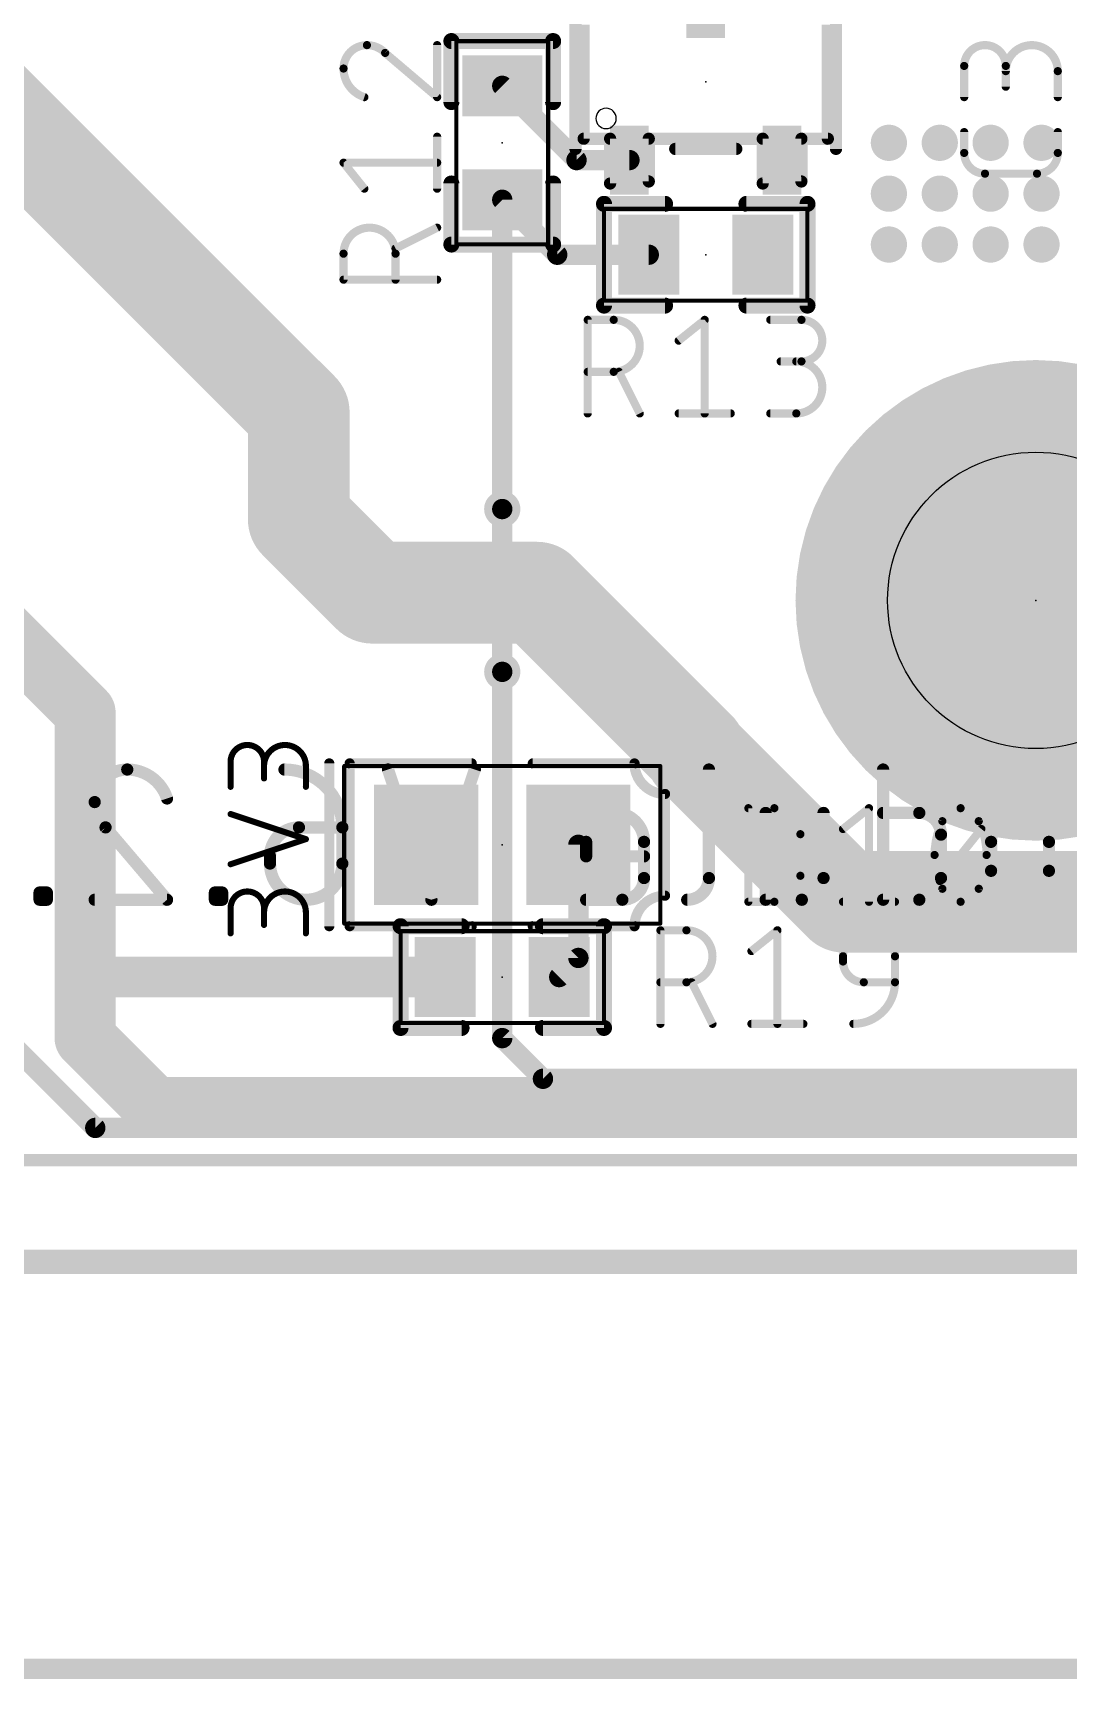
# Model space of a CAD drawing. Extents: x -5 to 103, y -6 to 58.
# Drawn here: x 9 to 21.92, y -6.48 to 14.07 of the extents above; entities that cross this region are included whole.
import ezdxf

# ---------------------------------------------------------------- set-up
doc = ezdxf.new("R2010")
doc.units = 0
for name, color, linetype in [('1', 12, 'CONTINUOUS'), ('16', 132, 'CONTINUOUS'), ('18', 110, 'CONTINUOUS'), ('20', 31, 'CONTINUOUS'), ('21', 40, 'CONTINUOUS'), ('23', 53, 'CONTINUOUS'), ('25', 40, 'CONTINUOUS'), ('26', 3, 'CONTINUOUS'), ('39', 12, 'CONTINUOUS'), ('51', 254, 'CONTINUOUS')]:
    doc.layers.add(name, color=color, linetype=linetype)

# ---------------------------------------------------------------- blocks, each defined once
blk = doc.blocks.new('RECT')
blk.add_solid([(-0.5, -0.5), (0.5, -0.5), (-0.5, 0.5), (0.5, 0.5)])
blk = doc.blocks.new('PIE')
at = {"const_width": 0.5}
blk.add_lwpolyline([(0, -0.25, 1), (0, 0.25, 1), (0, -0.25)], format="xyb", dxfattribs=at)
blk = doc.blocks.new('ROUNDV')
at = {"const_width": 0.5}
blk.add_lwpolyline([(0, -0.25, 1), (0, 0.25, 1), (0, -0.25)], format="xyb", dxfattribs=at)

msp = doc.modelspace()

# ---------------------------------------------------------------- linework, layer by layer
at = {"layer": '1'}
for points, const_width in [([(7.652, 14.002), (12.319, 9.335)], 1.27), ([(15.7861, 12.4841), (14.859, 13.4112)], 0.254), ([(16.4465, 12.4841), (15.7861, 12.4841)], 0.254), ([(14.859, 11.9888), (15.5448, 11.303)], 0.254), ([(14.859, 11.9888), (14.859, 8.128)], 0.254), ([(15.5448, 11.303), (16.6878, 11.303)], 0.254), ([(12.319, 9.335), (12.319, 8.001)], 1.27), ([(12.319, 8.001), (13.2358, 7.0842)], 1.27), ([(13.2358, 7.0842), (15.2934, 7.0842)], 1.27), ([(15.2934, 7.0842), (17.271, 5.1066)], 1.27), ([(14.859, 6.096), (14.859, 1.524)], 0.254), ([(17.271, 5.1066), (17.271, 5.081)], 1.27), ([(17.271, 5.081), (19.1256, 3.2264)], 1.27), ([(15.809, 3.937), (15.809, 2.5248)], 0.254), ([(19.1256, 3.2264), (24.1814, 3.2264)], 1.27), ([(9.906, 2.286), (9.652, 2.54)], 0.508), ([(14.1478, 2.286), (9.906, 2.286)], 0.508), ([(15.809, 2.5248), (15.5702, 2.286)], 0.254), ([(14.859, 1.524), (15.367, 1.016)], 0.254), ([(8.763, 1.4192), (9.779, 0.4032)], 0.254), ([(15.367, 1.016), (32.639, 1.016)], 0.254), ([(9.779, 0.4032), (39.2708, 0.4032)], 0.254), ([(-5.08, -6.35), (102.87, -6.35)], 0.254)]:
    msp.add_lwpolyline(points, dxfattribs=dict(at, const_width=const_width))
for points, const_width in [([(14.9039, 13.4561, 1), (14.8141, 13.3663)], 0.127), ([(15.7861, 12.5476, 1), (15.7861, 12.4206)], 0.127), ([(15.7412, 12.4392, 1), (15.831, 12.529)], 0.127), ([(16.4465, 12.4206, 1), (16.4465, 12.5476)], 0.127), ([(14.9039, 12.0337, 1), (14.8141, 11.9439)], 0.127), ([(14.9225, 11.9888, 1), (14.7955, 11.9888)], 0.127), ([(15.5448, 11.3665, 1), (15.5448, 11.2395)], 0.127), ([(15.4999, 11.2581, 1), (15.5897, 11.3479)], 0.127), ([(16.6878, 11.2395, 1), (16.6878, 11.3665)], 0.127), ([(12.6365, 9.335, 1), (12.0015, 9.335)], 0.635), ([(12.0945, 9.1105, 1), (12.5435, 9.5595)], 0.635), ([(12.5435, 8.2255, 1), (12.0945, 7.7765)], 0.635), ([(12.0015, 8.001, 1), (12.6365, 8.001)], 0.635), ([(14.7955, 8.128, 1), (14.9225, 8.128)], 0.127), ([(13.2358, 7.4017, 1), (13.2358, 6.7667)], 0.635), ([(13.0113, 6.8597, 1), (13.4603, 7.3087)], 0.635), ([(15.5179, 7.3087, 1), (15.0689, 6.8597)], 0.635), ([(15.2934, 6.7667, 1), (15.2934, 7.4017)], 0.635), ([(14.9225, 6.096, 1), (14.7955, 6.096)], 0.127), ([(17.5885, 5.1066, 1), (16.9535, 5.1066)], 0.635), ([(17.4955, 5.3055, 1), (17.0465, 4.8565)], 0.635), ([(17.0465, 4.8821, 1), (17.4955, 5.3311)], 0.635), ([(16.9535, 5.081, 1), (17.5885, 5.081)], 0.635), ([(15.8725, 3.937, 1), (15.7455, 3.937)], 0.127), ([(19.1256, 3.5439, 1), (19.1256, 2.9089)], 0.635), ([(18.9011, 3.0019, 1), (19.3501, 3.4509)], 0.635), ([(9.7418, 2.6298, 1), (9.5622, 2.4502)], 0.254), ([(9.906, 2.413, 1), (9.906, 2.159)], 0.254), ([(9.8162, 2.1962, 1), (9.9958, 2.3758)], 0.254), ([(14.1478, 2.159, 1), (14.1478, 2.413)], 0.254), ([(15.7455, 2.5248, 1), (15.8725, 2.5248)], 0.127), ([(15.8539, 2.4799, 1), (15.7641, 2.5697)], 0.127), ([(15.5253, 2.3309, 1), (15.6151, 2.2411)], 0.127), ([(14.9039, 1.5689, 1), (14.8141, 1.4791)], 0.127), ([(14.7955, 1.524, 1), (14.9225, 1.524)], 0.127), ([(15.367, 1.0795, 1), (15.367, 0.9525)], 0.127), ([(15.3221, 0.9711, 1), (15.4119, 1.0609)], 0.127), ([(9.779, 0.4667, 1), (9.779, 0.3397)], 0.127), ([(9.7341, 0.3583, 1), (9.8239, 0.4481)], 0.127)]:
    msp.add_lwpolyline(points, format="xyb", dxfattribs=dict(at, const_width=const_width))
at = {"layer": '16'}
for points, const_width in [([(9.652, 5.588), (6.604, 8.636)], 0.762), ([(14.859, 8.128), (14.859, 6.096)], 0.254), ([(9.652, 2.54), (9.652, 5.588)], 0.762), ([(9.652, 1.524), (9.652, 2.54)], 0.762), ([(10.5188, 0.6572), (9.652, 1.524)], 0.762), ([(33.2962, 0.6572), (10.5188, 0.6572)], 0.762), ([(-1.27, -1.27), (100.33, -1.27)], 0.3048)]:
    msp.add_lwpolyline(points, dxfattribs=dict(at, const_width=const_width))
for points, const_width in [([(14.9225, 8.128, 1), (14.7955, 8.128)], 0.127), ([(9.8425, 5.588, 1), (9.4615, 5.588)], 0.381), ([(14.7955, 6.096, 1), (14.9225, 6.096)], 0.127), ([(9.5173, 5.4533, 1), (9.7867, 5.7227)], 0.381), ([(9.8425, 2.54, 1), (9.4615, 2.54)], 0.381), ([(9.4615, 2.54, 1), (9.8425, 2.54)], 0.381), ([(9.7867, 1.6587, 1), (9.5173, 1.3893)], 0.381), ([(9.4615, 1.524, 1), (9.8425, 1.524)], 0.381), ([(10.5188, 0.8477, 1), (10.5188, 0.4667)], 0.381), ([(10.3841, 0.5225, 1), (10.6535, 0.7919)], 0.381)]:
    msp.add_lwpolyline(points, format="xyb", dxfattribs=dict(at, const_width=const_width))
at = {"layer": '20', "const_width": 0.1524}
msp.add_lwpolyline([(5, 0), (95, 0)], dxfattribs=at)
at = {"layer": '20'}
msp.add_circle((21.519, 6.9884), 1.85, dxfattribs=at)
at = {"layer": '21'}
for points, const_width in [([(15.7734, 14.3002), (15.7734, 12.6238)], 0.1524), ([(19.0246, 12.6238), (19.0246, 14.3002)], 0.1524), ([(15.494, 13.97), (14.224, 13.97)], 0.2), ([(14.224, 13.97), (14.224, 13.208)], 0.2), ([(15.494, 13.208), (15.494, 13.97)], 0.2), ([(17.018, 12.6238), (17.78, 12.6238)], 0.1524), ([(14.224, 11.43), (14.224, 12.192)], 0.2), ([(15.494, 12.192), (15.494, 11.43)], 0.2), ([(16.891, 11.938), (16.129, 11.938)], 0.2), ([(16.129, 11.938), (16.129, 10.668)], 0.2), ([(17.907, 11.938), (18.669, 11.938)], 0.2), ([(18.669, 11.938), (18.669, 10.668)], 0.2), ([(15.494, 11.43), (14.224, 11.43)], 0.2), ([(16.129, 10.668), (16.891, 10.668)], 0.2), ([(18.669, 10.668), (17.907, 10.668)], 0.2), ([(11.4681, 4.6609), (11.4681, 4.9742)], 0.0762), ([(11.8858, 4.9742), (11.8858, 4.7653)], 0.0762), ([(12.4079, 4.6609), (12.4079, 4.9219)], 0.0762), ([(12.7, 2.921), (12.7, 4.953)], 0.127), ([(12.954, 2.921), (12.954, 4.953)], 0.127), ([(12.954, 4.953), (14.478, 4.953)], 0.127), ([(15.24, 4.953), (16.51, 4.953)], 0.127), ([(16.891, 3.302), (16.891, 4.572)], 0.127), ([(12.4079, 4.0076), (11.4681, 4.3208)], 0.0762), ([(11.4681, 3.6943), (12.4079, 4.0076)], 0.0762), ([(11.4681, 2.8321), (11.4681, 3.1454)], 0.0762), ([(11.8858, 3.1454), (11.8858, 2.9365)], 0.0762), ([(12.4079, 2.8321), (12.4079, 3.0932)], 0.0762), ([(14.478, 2.921), (12.954, 2.921)], 0.127), ([(13.589, 1.651), (13.589, 2.921)], 0.2), ([(13.589, 2.921), (14.351, 2.921)], 0.2), ([(15.24, 2.921), (16.51, 2.921)], 0.127), ([(16.129, 2.921), (15.367, 2.921)], 0.2), ([(16.129, 1.651), (16.129, 2.921)], 0.2), ([(14.351, 1.651), (13.589, 1.651)], 0.2), ([(15.367, 1.651), (16.129, 1.651)], 0.2)]:
    msp.add_lwpolyline(points, dxfattribs=dict(at, const_width=const_width))
for points, const_width in [([(14.224, 14.02, 1), (14.224, 13.92)], 0.1), ([(14.274, 13.97, 1), (14.174, 13.97)], 0.1), ([(15.544, 13.97, 1), (15.444, 13.97)], 0.1), ([(15.494, 13.92, 1), (15.494, 14.02)], 0.1), ([(14.174, 13.208, 1), (14.274, 13.208)], 0.1), ([(15.444, 13.208, 1), (15.544, 13.208)], 0.1), ([(15.7353, 12.6238, 1), (15.8115, 12.6238)], 0.0762), ([(17.018, 12.6619, 1), (17.018, 12.5857)], 0.0762), ([(17.78, 12.5857, 1), (17.78, 12.6619)], 0.0762), ([(18.9865, 12.6238, 1), (19.0627, 12.6238)], 0.0762), ([(14.274, 12.192, 1), (14.174, 12.192)], 0.1), ([(15.544, 12.192, 1), (15.444, 12.192)], 0.1), ([(16.129, 11.988, 1), (16.129, 11.888)], 0.1), ([(16.179, 11.938, 1), (16.079, 11.938)], 0.1), ([(16.891, 11.888, 1), (16.891, 11.988)], 0.1), ([(17.907, 11.988, 1), (17.907, 11.888)], 0.1), ([(18.719, 11.938, 1), (18.619, 11.938)], 0.1), ([(18.669, 11.888, 1), (18.669, 11.988)], 0.1), ([(14.224, 11.48, 1), (14.224, 11.38)], 0.1), ([(15.494, 11.38, 1), (15.494, 11.48)], 0.1), ([(14.174, 11.43, 1), (14.274, 11.43)], 0.1), ([(15.444, 11.43, 1), (15.544, 11.43)], 0.1), ([(16.129, 10.718, 1), (16.129, 10.618)], 0.1), ([(16.079, 10.668, 1), (16.179, 10.668)], 0.1), ([(16.891, 10.618, 1), (16.891, 10.718)], 0.1), ([(17.907, 10.718, 1), (17.907, 10.618)], 0.1), ([(18.619, 10.668, 1), (18.719, 10.668)], 0.1), ([(18.669, 10.618, 1), (18.669, 10.718)], 0.1), ([(11.8858, 4.9742, 1), (11.4681, 4.9742)], 0.0762), ([(12.4079, 4.9219, 1), (11.8858, 4.9219)], 0.0762), ([(11.4871, 4.9742, 1), (11.449, 4.9742)], 0.0381), ([(11.449, 4.9742, 1), (11.4871, 4.9742)], 0.0381), ([(11.9048, 4.9742, 1), (11.8667, 4.9742)], 0.0381), ([(11.8667, 4.9742, 1), (11.9048, 4.9742)], 0.0381), ([(11.8667, 4.9219, 1), (11.9048, 4.9219)], 0.0381), ([(12.4269, 4.9219, 1), (12.3888, 4.9219)], 0.0381), ([(12.3888, 4.9219, 1), (12.4269, 4.9219)], 0.0381), ([(12.7318, 4.953, 1), (12.6683, 4.953)], 0.0635), ([(12.9858, 4.953, 1), (12.9223, 4.953)], 0.0635), ([(12.954, 4.9848, 1), (12.954, 4.9213)], 0.0635), ([(14.478, 4.9213, 1), (14.478, 4.9848)], 0.0635), ([(15.24, 4.9848, 1), (15.24, 4.9213)], 0.0635), ([(16.51, 4.953, 0.4142), (16.891, 4.572)], 0.127), ([(16.5418, 4.953, 1), (16.4783, 4.953)], 0.0635), ([(16.51, 4.9213, 1), (16.51, 4.9848)], 0.0635), ([(11.8667, 4.7653, 1), (11.9048, 4.7653)], 0.0381), ([(11.449, 4.6609, 1), (11.4871, 4.6609)], 0.0381), ([(12.3888, 4.6609, 1), (12.4269, 4.6609)], 0.0381), ([(16.9228, 4.572, 1), (16.8593, 4.572)], 0.0635), ([(16.891, 4.5403, 1), (16.891, 4.6037)], 0.0635), ([(11.4741, 4.3389, 1), (11.4621, 4.3027)], 0.0381), ([(12.4139, 3.9895, 1), (12.4019, 4.0256)], 0.0381), ([(12.4019, 3.9895, 1), (12.4139, 4.0256)], 0.0381), ([(11.4621, 3.7124, 1), (11.4741, 3.6762)], 0.0381), ([(11.8858, 3.1454, 1), (11.4681, 3.1454)], 0.0762), ([(12.4079, 3.0932, 1), (11.8858, 3.0932)], 0.0762), ([(16.891, 3.302, 0.4142), (16.51, 2.921)], 0.127), ([(16.8593, 3.302, 1), (16.9228, 3.302)], 0.0635), ([(16.891, 3.2702, 1), (16.891, 3.3338)], 0.0635), ([(11.4871, 3.1454, 1), (11.449, 3.1454)], 0.0381), ([(11.449, 3.1454, 1), (11.4871, 3.1454)], 0.0381), ([(11.9048, 3.1454, 1), (11.8667, 3.1454)], 0.0381), ([(11.8667, 3.1454, 1), (11.9048, 3.1454)], 0.0381), ([(11.8667, 3.0932, 1), (11.9048, 3.0932)], 0.0381), ([(12.4269, 3.0932, 1), (12.3888, 3.0932)], 0.0381), ([(12.3888, 3.0932, 1), (12.4269, 3.0932)], 0.0381), ([(11.8667, 2.9365, 1), (11.9048, 2.9365)], 0.0381), ([(12.6683, 2.921, 1), (12.7318, 2.921)], 0.0635), ([(12.954, 2.9528, 1), (12.954, 2.8893)], 0.0635), ([(12.9223, 2.921, 1), (12.9858, 2.921)], 0.0635), ([(13.639, 2.921, 1), (13.539, 2.921)], 0.1), ([(13.589, 2.971, 1), (13.589, 2.871)], 0.1), ([(14.351, 2.871, 1), (14.351, 2.971)], 0.1), ([(14.478, 2.8893, 1), (14.478, 2.9528)], 0.0635), ([(15.24, 2.9528, 1), (15.24, 2.8893)], 0.0635), ([(15.367, 2.971, 1), (15.367, 2.871)], 0.1), ([(16.179, 2.921, 1), (16.079, 2.921)], 0.1), ([(16.129, 2.871, 1), (16.129, 2.971)], 0.1), ([(16.4783, 2.921, 1), (16.5418, 2.921)], 0.0635), ([(16.51, 2.8893, 1), (16.51, 2.9528)], 0.0635), ([(11.449, 2.8321, 1), (11.4871, 2.8321)], 0.0381), ([(12.3888, 2.8321, 1), (12.4269, 2.8321)], 0.0381), ([(13.589, 1.701, 1), (13.589, 1.601)], 0.1), ([(13.539, 1.651, 1), (13.639, 1.651)], 0.1), ([(14.351, 1.601, 1), (14.351, 1.701)], 0.1), ([(15.367, 1.701, 1), (15.367, 1.601)], 0.1), ([(16.079, 1.651, 1), (16.179, 1.651)], 0.1), ([(16.129, 1.601, 1), (16.129, 1.701)], 0.1)]:
    msp.add_lwpolyline(points, format="xyb", dxfattribs=dict(at, const_width=const_width))
at = {"layer": '23'}
for p in [(17.399, 13.462), (14.859, 12.7), (17.399, 11.303), (21.519, 6.9884), (14.859, 3.937), (14.859, 2.286)]:
    msp.add_point(p, dxfattribs=at)
at = {"layer": '25'}
for points, const_width in [([(13.1699, 13.9192, 0.4142), (12.8778, 13.6271)], 0.1016), ([(13.3971, 13.8218, 0.2053), (13.1699, 13.9192)], 0.1016), ([(13.1699, 13.9446, 1), (13.1699, 13.8938)], 0.0508), ([(13.1699, 13.8938, 1), (13.1699, 13.9446)], 0.0508), ([(13.4135, 13.8412, 1), (13.3806, 13.8025)], 0.0508), ([(13.3787, 13.8043, 1), (13.4155, 13.8394)], 0.0508), ([(14.0716, 13.9192, 1), (14.0208, 13.9192)], 0.0508), ([(21.1441, 13.6596, 1), (20.6248, 13.6596)], 0.1016), ([(21.7932, 13.5946, 1), (21.1441, 13.5946)], 0.1016), ([(12.8778, 13.6271, 0.3252), (13.1374, 13.2701)], 0.1016), ([(12.9032, 13.6271, 1), (12.8524, 13.6271)], 0.0508), ([(12.8524, 13.6271, 1), (12.9032, 13.6271)], 0.0508), ([(20.6502, 13.6596, 1), (20.5994, 13.6596)], 0.0508), ([(20.5994, 13.6596, 1), (20.6502, 13.6596)], 0.0508), ([(21.1695, 13.6596, 1), (21.1187, 13.6596)], 0.0508), ([(21.1187, 13.6596, 1), (21.1695, 13.6596)], 0.0508), ([(21.1187, 13.5946, 1), (21.1695, 13.5946)], 0.0508), ([(21.8186, 13.5946, 1), (21.7678, 13.5946)], 0.0508), ([(21.7678, 13.5946, 1), (21.8186, 13.5946)], 0.0508), ([(21.1187, 13.3999, 1), (21.1695, 13.3999)], 0.0508), ([(13.1296, 13.2459, 1), (13.1453, 13.2943)], 0.0508), ([(14.0208, 13.2701, 1), (14.0716, 13.2701)], 0.0508), ([(14.0297, 13.2507, 1), (14.0627, 13.2894)], 0.0508), ([(20.5994, 13.2701, 1), (20.6502, 13.2701)], 0.0508), ([(21.7678, 13.2701, 1), (21.8186, 13.2701)], 0.0508), ([(14.0716, 12.7762, 1), (14.0208, 12.7762)], 0.0508), ([(20.6502, 12.8336, 1), (20.5994, 12.8336)], 0.0508), ([(21.8186, 12.8336, 1), (21.7678, 12.8336)], 0.0508), ([(20.6248, 12.5739, 0.4142), (20.8844, 12.3143)], 0.1016), ([(20.6502, 12.5739, 1), (20.5994, 12.5739)], 0.0508), ([(20.5994, 12.5739, 1), (20.6502, 12.5739)], 0.0508), ([(21.5336, 12.3143, 0.4142), (21.7932, 12.5739)], 0.1016), ([(21.8186, 12.5739, 1), (21.7678, 12.5739)], 0.0508), ([(21.7678, 12.5739, 1), (21.8186, 12.5739)], 0.0508), ([(12.8976, 12.4675, 1), (12.858, 12.4358)], 0.0508), ([(12.8778, 12.477, 1), (12.8778, 12.4262)], 0.0508), ([(14.0462, 12.4262, 1), (14.0462, 12.477)], 0.0508), ([(20.8844, 12.3397, 1), (20.8844, 12.2889)], 0.0508), ([(20.8844, 12.2889, 1), (20.8844, 12.3397)], 0.0508), ([(21.5336, 12.3397, 1), (21.5336, 12.2889)], 0.0508), ([(21.5336, 12.2889, 1), (21.5336, 12.3397)], 0.0508), ([(13.1176, 12.1112, 1), (13.1573, 12.143)], 0.0508), ([(14.0208, 12.1271, 1), (14.0716, 12.1271)], 0.0508), ([(13.5269, 11.316, 1), (12.8778, 11.316)], 0.1016), ([(14.0576, 11.6179, 1), (14.0348, 11.6633)], 0.0508), ([(12.9032, 11.316, 1), (12.8524, 11.316)], 0.0508), ([(12.8524, 11.316, 1), (12.9032, 11.316)], 0.0508), ([(13.5523, 11.316, 1), (13.5015, 11.316)], 0.0508), ([(13.5015, 11.316, 1), (13.5523, 11.316)], 0.0508), ([(13.5156, 11.4036, 1), (13.5383, 11.3582)], 0.0508), ([(12.8778, 11.0169, 1), (12.8778, 10.9661)], 0.0508), ([(12.8524, 10.9915, 1), (12.9032, 10.9915)], 0.0508), ([(13.5015, 10.9915, 1), (13.5523, 10.9915)], 0.0508), ([(14.0462, 10.9661, 1), (14.0462, 11.0169)], 0.0508), ([(15.9512, 10.4902, 1), (15.9004, 10.4902)], 0.0508), ([(15.9258, 10.5156, 1), (15.9258, 10.4648)], 0.0508), ([(16.2504, 9.8411, 1), (16.2504, 10.4902)], 0.1016), ([(16.2504, 10.5156, 1), (16.2504, 10.4648)], 0.0508), ([(16.2504, 10.4648, 1), (16.2504, 10.5156)], 0.0508), ([(17.4114, 10.4902, 1), (17.3606, 10.4902)], 0.0508), ([(17.4019, 10.4704, 1), (17.3701, 10.51)], 0.0508), ([(18.2044, 10.5156, 1), (18.2044, 10.4648)], 0.0508), ([(18.5939, 9.9709, 1), (18.5939, 10.4902)], 0.1016), ([(18.5939, 10.5156, 1), (18.5939, 10.4648)], 0.0508), ([(18.5939, 10.4648, 1), (18.5939, 10.5156)], 0.0508), ([(17.0456, 10.2504, 1), (17.0773, 10.2107)], 0.0508), ([(15.9258, 9.8665, 1), (15.9258, 9.8157)], 0.0508), ([(16.2504, 9.8665, 1), (16.2504, 9.8157)], 0.0508), ([(16.2504, 9.8157, 1), (16.2504, 9.8665)], 0.0508), ([(16.338, 9.8524, 1), (16.2925, 9.8297)], 0.0508), ([(18.3343, 9.9963, 1), (18.3343, 9.9455)], 0.0508), ([(18.529, 9.3218, 1), (18.529, 9.9709)], 0.1016), ([(18.529, 9.9963, 1), (18.529, 9.9455)], 0.0508), ([(18.5939, 9.9963, 1), (18.5939, 9.9455)], 0.0508), ([(18.5939, 9.9455, 1), (18.5939, 9.9963)], 0.0508), ([(15.9004, 9.3218, 1), (15.9512, 9.3218)], 0.0508), ([(16.5522, 9.3104, 1), (16.5976, 9.3332)], 0.0508), ([(17.0614, 9.3472, 1), (17.0614, 9.2964)], 0.0508), ([(17.3606, 9.3218, 1), (17.4114, 9.3218)], 0.0508), ([(17.7105, 9.2964, 1), (17.7105, 9.3472)], 0.0508), ([(18.2044, 9.3472, 1), (18.2044, 9.2964)], 0.0508), ([(18.529, 9.3472, 1), (18.529, 9.2964)], 0.0508), ([(18.529, 9.2964, 1), (18.529, 9.3472)], 0.0508), ([(17.9564, 4.3942, 1), (17.9056, 4.3942)], 0.0508), ([(17.931, 4.4196, 1), (17.931, 4.3688)], 0.0508), ([(18.5801, 4.0696, 0.4142), (18.2555, 4.3942)], 0.1016), ([(18.2555, 4.4196, 1), (18.2555, 4.3688)], 0.0508), ([(18.2555, 4.3688, 1), (18.2555, 4.4196)], 0.0508), ([(19.462, 4.3942, 1), (19.4112, 4.3942)], 0.0508), ([(19.4525, 4.3744, 1), (19.4208, 4.414)], 0.0508), ([(20.5796, 4.3942, 0.3205), (20.3525, 4.2319)], 0.1016), ([(20.8068, 4.2319, 0.3205), (20.5796, 4.3942)], 0.1016), ([(20.5796, 4.4196, 1), (20.5796, 4.3688)], 0.0508), ([(20.5796, 4.3688, 1), (20.5796, 4.4196)], 0.0508), ([(18.6055, 4.0696, 1), (18.5547, 4.0696)], 0.0508), ([(19.0962, 4.1544, 1), (19.128, 4.1147)], 0.0508), ([(20.3525, 4.2319, 0.1139), (20.2551, 3.81)], 0.1016), ([(20.3284, 4.2402, 1), (20.3765, 4.2237)], 0.0508), ([(20.3753, 4.2208, 1), (20.3296, 4.2431)], 0.0508), ([(20.8297, 4.2431, 1), (20.784, 4.2208)], 0.0508), ([(20.9042, 3.81, 0.1139), (20.8068, 4.2319)], 0.1016), ([(20.7828, 4.2237, 1), (20.8309, 4.2402)], 0.0508), ([(20.8591, 4.1187, 1), (20.8195, 4.1504)], 0.0508), ([(18.5547, 4.0696, 1), (18.6055, 4.0696)], 0.0508), ([(20.2551, 3.81, 0.1139), (20.3525, 3.3881)], 0.1016), ([(20.2805, 3.81, 1), (20.2297, 3.81)], 0.0508), ([(20.2297, 3.81, 1), (20.2805, 3.81)], 0.0508), ([(20.8068, 3.3881, 0.1139), (20.9042, 3.81)], 0.1016), ([(20.9296, 3.81, 1), (20.8788, 3.81)], 0.0508), ([(20.8788, 3.81, 1), (20.9296, 3.81)], 0.0508), ([(18.2555, 3.2258, 0.4142), (18.5801, 3.5504)], 0.1016), ([(18.6055, 3.5504, 1), (18.5547, 3.5504)], 0.0508), ([(18.5547, 3.5504, 1), (18.6055, 3.5504)], 0.0508), ([(20.3002, 3.5013, 1), (20.3398, 3.4696)], 0.0508), ([(20.3765, 3.3963, 1), (20.3284, 3.3798)], 0.0508), ([(20.3525, 3.3881, 0.3205), (20.5796, 3.2258)], 0.1016), ([(20.3296, 3.3769, 1), (20.3753, 3.3992)], 0.0508), ([(20.5796, 3.2258, 0.3205), (20.8068, 3.3881)], 0.1016), ([(20.784, 3.3992, 1), (20.8297, 3.3769)], 0.0508), ([(20.8309, 3.3798, 1), (20.7828, 3.3963)], 0.0508), ([(17.931, 3.2512, 1), (17.931, 3.2004)], 0.0508), ([(17.9056, 3.2258, 1), (17.9564, 3.2258)], 0.0508), ([(18.2556, 3.2512, 1), (18.2555, 3.2004)], 0.0508), ([(18.2555, 3.2004, 1), (18.2555, 3.2512)], 0.0508), ([(19.1121, 3.2512, 1), (19.1121, 3.2004)], 0.0508), ([(19.4112, 3.2258, 1), (19.462, 3.2258)], 0.0508), ([(19.7612, 3.2004, 1), (19.7612, 3.2512)], 0.0508), ([(20.5796, 3.2512, 1), (20.5796, 3.2004)], 0.0508), ([(20.5796, 3.2004, 1), (20.5796, 3.2512)], 0.0508), ([(16.8589, 2.8702, 1), (16.8081, 2.8702)], 0.0508), ([(16.8335, 2.8956, 1), (16.8335, 2.8448)], 0.0508), ([(17.158, 2.2211, 1), (17.158, 2.8702)], 0.1016), ([(17.158, 2.8956, 1), (17.158, 2.8448)], 0.0508), ([(17.158, 2.8448, 1), (17.158, 2.8956)], 0.0508), ([(18.319, 2.8702, 1), (18.2682, 2.8702)], 0.0508), ([(18.3095, 2.8504, 1), (18.2778, 2.89)], 0.0508), ([(19.7612, 2.5456, 1), (19.1121, 2.5456)], 0.1016), ([(17.9532, 2.6304, 1), (17.985, 2.5907)], 0.0508), ([(19.1375, 2.5456, 1), (19.0867, 2.5456)], 0.0508), ([(19.0867, 2.5456, 1), (19.1375, 2.5456)], 0.0508), ([(19.1121, 2.4807, 0.4142), (19.3717, 2.2211)], 0.1016), ([(19.1375, 2.4807, 1), (19.0867, 2.4807)], 0.0508), ([(19.0867, 2.4807, 1), (19.1375, 2.4807)], 0.0508), ([(19.7866, 2.5456, 1), (19.7358, 2.5456)], 0.0508), ([(19.7358, 2.5456, 1), (19.7866, 2.5456)], 0.0508), ([(16.8335, 2.2465, 1), (16.8335, 2.1957)], 0.0508), ([(17.158, 2.2465, 1), (17.158, 2.1957)], 0.0508), ([(17.158, 2.1957, 1), (17.158, 2.2465)], 0.0508), ([(17.2456, 2.2324, 1), (17.2002, 2.2097)], 0.0508), ([(19.2419, 1.7018, 0.4142), (19.7612, 2.2211)], 0.1016), ([(19.3717, 2.2465, 1), (19.3717, 2.1957)], 0.0508), ([(19.3717, 2.1957, 1), (19.3717, 2.2465)], 0.0508), ([(19.7866, 2.2211, 1), (19.7358, 2.2211)], 0.0508), ([(19.7612, 2.1957, 1), (19.7612, 2.2465)], 0.0508), ([(19.7358, 2.2211, 1), (19.7866, 2.2211)], 0.0508), ([(16.8081, 1.7018, 1), (16.8589, 1.7018)], 0.0508), ([(17.4599, 1.6904, 1), (17.5053, 1.7132)], 0.0508), ([(17.9691, 1.7272, 1), (17.9691, 1.6764)], 0.0508), ([(18.2682, 1.7018, 1), (18.319, 1.7018)], 0.0508), ([(18.6182, 1.6764, 1), (18.6182, 1.7272)], 0.0508), ([(19.2419, 1.7272, 1), (19.2419, 1.6764)], 0.0508)]:
    msp.add_lwpolyline(points, format="xyb", dxfattribs=dict(at, const_width=const_width))
at = {"layer": '25', "const_width": 0.1016}
for points in [[(13.3971, 13.8218), (14.0462, 13.2701)], [(14.0462, 13.2701), (14.0462, 13.9192)], [(20.6248, 13.2701), (20.6248, 13.6596)], [(21.1441, 13.6596), (21.1441, 13.3999)], [(21.7932, 13.2701), (21.7932, 13.5946)], [(14.0462, 12.1271), (14.0462, 12.7762)], [(20.6248, 12.5739), (20.6248, 12.8336)], [(21.7932, 12.8336), (21.7932, 12.5739)], [(13.1374, 12.1271), (12.8778, 12.4516)], [(12.8778, 12.4516), (14.0462, 12.4516)], [(21.5336, 12.3143), (20.8844, 12.3143)], [(14.0462, 11.6406), (13.5269, 11.3809)], [(12.8778, 10.9915), (12.8778, 11.316)], [(13.5269, 11.316), (13.5269, 10.9915)], [(14.0462, 10.9915), (12.8778, 10.9915)], [(15.9258, 9.3218), (15.9258, 10.4902)], [(15.9258, 10.4902), (16.2504, 10.4902)], [(17.0614, 10.2306), (17.386, 10.4902)], [(17.386, 10.4902), (17.386, 9.3218)], [(18.2044, 10.4902), (18.5939, 10.4902)], [(16.2504, 9.8411), (15.9258, 9.8411)], [(16.5749, 9.3218), (16.3153, 9.8411)], [(18.5939, 9.9709), (18.3343, 9.9709)], [(17.0614, 9.3218), (17.7105, 9.3218)], [(18.2044, 9.3218), (18.529, 9.3218)], [(17.931, 3.2258), (17.931, 4.3942)], [(17.931, 4.3942), (18.2555, 4.3942)], [(19.1121, 4.1346), (19.4366, 4.3942)], [(19.4366, 4.3942), (19.4366, 3.2258)], [(18.5801, 4.0696), (18.5801, 3.5504)], [(20.32, 3.4854), (20.8393, 4.1346)], [(18.2555, 3.2258), (17.931, 3.2258)], [(19.1121, 3.2258), (19.7612, 3.2258)], [(16.8335, 1.7018), (16.8335, 2.8702)], [(16.8335, 2.8702), (17.158, 2.8702)], [(17.9691, 2.6106), (18.2936, 2.8702)], [(18.2936, 2.8702), (18.2936, 1.7018)], [(19.1121, 2.4807), (19.1121, 2.5456)], [(19.7612, 2.5456), (19.7612, 2.2211)], [(17.158, 2.2211), (16.8335, 2.2211)], [(17.4826, 1.7018), (17.2229, 2.2211)], [(19.7612, 2.2211), (19.3717, 2.2211)], [(17.9691, 1.7018), (18.6182, 1.7018)]]:
    msp.add_lwpolyline(points, dxfattribs=at)
at = {"layer": '26'}
for points, const_width in [([(10.1781, 4.8768, 0.4142), (9.7717, 4.4704)], 0.1524), ([(10.6748, 4.5156, 0.3252), (10.1781, 4.8768)], 0.1524), ([(10.1781, 4.9149, 1), (10.1781, 4.8387)], 0.0762), ([(10.1781, 4.8387, 1), (10.1781, 4.9149)], 0.0762), ([(12.8632, 4.1543, 0.4142), (12.1407, 4.8768)], 0.1524), ([(12.1407, 4.9149, 1), (12.1407, 4.8387)], 0.0762), ([(13.4691, 4.8888, 1), (13.3968, 4.8648)], 0.0762), ([(14.5528, 4.8648, 1), (14.4805, 4.8888)], 0.0762), ([(17.4767, 4.8768, 1), (17.4005, 4.8768)], 0.0762), ([(19.6509, 4.8768, 1), (19.5747, 4.8768)], 0.0762), ([(9.7717, 4.4704, 0.2053), (9.9072, 4.1543)], 0.1524), ([(9.8098, 4.4704, 1), (9.7336, 4.4704)], 0.0762), ([(10.6386, 4.5038, 1), (10.7111, 4.5273)], 0.0762), ([(9.7336, 4.4704, 1), (9.8098, 4.4704)], 0.0762), ([(16.6286, 3.9737, 1), (15.9061, 3.9737)], 0.1524), ([(18.1847, 4.3349, 1), (18.1085, 4.3349)], 0.0762), ([(18.9072, 4.3349, 1), (18.831, 4.3349)], 0.0762), ([(19.6128, 4.373, 1), (19.6128, 4.2968)], 0.0762), ([(20.3353, 4.064, 0.4142), (20.0644, 4.3349)], 0.1524), ([(20.0644, 4.373, 1), (20.0644, 4.2968)], 0.0762), ([(20.0644, 4.2968, 1), (20.0644, 4.373)], 0.0762), ([(21.6827, 3.9737, 1), (20.9602, 3.9737)], 0.1524), ([(9.9362, 4.179, 1), (9.8782, 4.1296)], 0.0762), ([(9.8809, 4.1267, 1), (9.9335, 4.1819)], 0.0762), ([(12.3213, 4.1543, 0.4142), (11.9601, 3.7931)], 0.1524), ([(12.3213, 4.1924, 1), (12.3213, 4.1162)], 0.0762), ([(12.3213, 4.1162, 1), (12.3213, 4.1924)], 0.0762), ([(12.9013, 4.1543, 1), (12.8251, 4.1543)], 0.0762), ([(12.8251, 4.1543, 1), (12.9013, 4.1543)], 0.0762), ([(12.8632, 4.1162, 1), (12.8632, 4.1924)], 0.0762), ([(20.3734, 4.064, 1), (20.2972, 4.064)], 0.0762), ([(15.9442, 3.9737, 1), (15.868, 3.9737)], 0.0762), ([(15.868, 3.9737, 1), (15.9442, 3.9737)], 0.0762), ([(16.6667, 3.9737, 1), (16.5905, 3.9737)], 0.0762), ([(16.5905, 3.9737, 1), (16.6667, 3.9737)], 0.0762), ([(20.2972, 4.064, 1), (20.3734, 4.064)], 0.0762), ([(20.9983, 3.9737, 1), (20.9221, 3.9737)], 0.0762), ([(20.9221, 3.9737, 1), (20.9983, 3.9737)], 0.0762), ([(21.7208, 3.9737, 1), (21.6446, 3.9737)], 0.0762), ([(21.6446, 3.9737, 1), (21.7208, 3.9737)], 0.0762), ([(11.9982, 3.7931, 1), (11.922, 3.7931)], 0.0762), ([(11.922, 3.7931, 1), (11.9982, 3.7931)], 0.0762), ([(11.9601, 3.7028, 1), (12.8632, 3.7028)], 0.1524), ([(11.9982, 3.7028, 1), (11.922, 3.7028)], 0.0762), ([(11.922, 3.7028, 1), (11.9982, 3.7028)], 0.0762), ([(12.9013, 3.7028, 1), (12.8251, 3.7028)], 0.0762), ([(12.8251, 3.7028, 1), (12.9013, 3.7028)], 0.0762), ([(15.9061, 3.8312, 1), (15.9061, 3.755)], 0.0762), ([(15.868, 3.7931, 1), (15.9442, 3.7931)], 0.0762), ([(16.6286, 3.755, 1), (16.6286, 3.8312)], 0.0762), ([(16.3577, 3.2512, 0.4142), (16.6286, 3.5221)], 0.1524), ([(16.6667, 3.5221, 1), (16.5905, 3.5221)], 0.0762), ([(16.5905, 3.5221, 1), (16.6667, 3.5221)], 0.0762), ([(17.1676, 3.2512, 0.4142), (17.4386, 3.5221)], 0.1524), ([(17.4767, 3.5221, 1), (17.4005, 3.5221)], 0.0762), ([(17.4005, 3.5221, 1), (17.4767, 3.5221)], 0.0762), ([(18.5981, 3.2512, 0.4142), (18.8691, 3.5221)], 0.1524), ([(18.9072, 3.5221, 1), (18.831, 3.5221)], 0.0762), ([(18.831, 3.5221, 1), (18.9072, 3.5221)], 0.0762), ([(20.0644, 3.2512, 0.4142), (20.3353, 3.5221)], 0.1524), ([(20.3734, 3.5221, 1), (20.2972, 3.5221)], 0.0762), ([(20.2972, 3.5221, 1), (20.3734, 3.5221)], 0.0762), ([(20.9602, 3.6124, 1), (21.6827, 3.6124)], 0.1524), ([(20.9983, 3.6124, 1), (20.9221, 3.6124)], 0.0762), ([(20.9221, 3.6124, 1), (20.9983, 3.6124)], 0.0762), ([(21.7208, 3.6124, 1), (21.6446, 3.6124)], 0.0762), ([(21.6446, 3.6124, 1), (21.7208, 3.6124)], 0.0762), ([(9.0839, 3.3796, 1), (9.0839, 3.3034)], 0.0762), ([(9.122, 3.3415, 1), (9.0458, 3.3415)], 0.0762), ([(9.0839, 3.2893, 1), (9.0839, 3.2131)], 0.0762), ([(9.0458, 3.2512, 1), (9.122, 3.2512)], 0.0762), ([(9.2124, 3.3415, 1), (9.1362, 3.3415)], 0.0762), ([(9.1362, 3.2512, 1), (9.2124, 3.2512)], 0.0762), ([(9.1743, 3.3034, 1), (9.1743, 3.3796)], 0.0762), ([(9.1743, 3.2131, 1), (9.1743, 3.2893)], 0.0762), ([(9.7717, 3.2893, 1), (9.7717, 3.2131)], 0.0762), ([(10.6458, 3.2265, 1), (10.7039, 3.2759)], 0.0762), ([(10.6748, 3.2131, 1), (10.6748, 3.2893)], 0.0762), ([(11.2723, 3.3796, 1), (11.2723, 3.3034)], 0.0762), ([(11.3104, 3.3415, 1), (11.2342, 3.3415)], 0.0762), ([(11.2723, 3.2893, 1), (11.2723, 3.2131)], 0.0762), ([(11.2342, 3.2512, 1), (11.3104, 3.2512)], 0.0762), ([(11.4007, 3.3415, 1), (11.3245, 3.3415)], 0.0762), ([(11.3245, 3.2512, 1), (11.4007, 3.2512)], 0.0762), ([(11.3626, 3.3034, 1), (11.3626, 3.3796)], 0.0762), ([(11.3626, 3.2131, 1), (11.3626, 3.2893)], 0.0762), ([(13.9386, 3.2632, 1), (14.0109, 3.2392)], 0.0762), ([(13.9386, 3.2392, 1), (14.0109, 3.2632)], 0.0762), ([(15.9061, 3.2893, 1), (15.9061, 3.2131)], 0.0762), ([(16.3577, 3.2893, 1), (16.3577, 3.2131)], 0.0762), ([(16.3577, 3.2131, 1), (16.3577, 3.2893)], 0.0762), ([(17.1676, 3.2893, 1), (17.1676, 3.2131)], 0.0762), ([(18.1466, 3.2893, 1), (18.1466, 3.2131)], 0.0762), ([(18.1085, 3.2512, 1), (18.1847, 3.2512)], 0.0762), ([(18.5981, 3.2893, 1), (18.5981, 3.2131)], 0.0762), ([(18.5981, 3.2131, 1), (18.5981, 3.2893)], 0.0762), ([(19.6128, 3.2893, 1), (19.6128, 3.2131)], 0.0762), ([(19.5747, 3.2512, 1), (19.6509, 3.2512)], 0.0762), ([(20.0644, 3.2893, 1), (20.0644, 3.2131)], 0.0762), ([(20.0644, 3.2131, 1), (20.0644, 3.2893)], 0.0762)]:
    msp.add_lwpolyline(points, format="xyb", dxfattribs=dict(at, const_width=const_width))
at = {"layer": '26', "const_width": 0.1524}
for points in [[(13.9748, 3.2512), (13.4329, 4.8768)], [(14.5166, 4.8768), (13.9748, 3.2512)], [(17.4386, 4.8768), (17.4386, 3.5221)], [(19.6128, 4.8768), (19.6128, 3.2512)], [(18.1466, 3.2512), (18.1466, 4.3349)], [(18.8691, 4.3349), (18.8691, 3.5221)], [(20.0644, 4.3349), (19.6128, 4.3349)], [(9.9072, 4.1543), (10.6748, 3.2512)], [(12.8632, 4.1543), (12.3213, 4.1543)], [(12.8632, 3.7028), (12.8632, 4.1543)], [(20.3353, 3.5221), (20.3353, 4.064)], [(15.9061, 3.9737), (15.9061, 3.7931)], [(16.6286, 3.5221), (16.6286, 3.9737)], [(20.9602, 3.9737), (20.9602, 3.6124)], [(21.6827, 3.6124), (21.6827, 3.9737)], [(11.9601, 3.7931), (11.9601, 3.7028)], [(15.9061, 3.7931), (16.6286, 3.7931)], [(9.1743, 3.3415), (9.0839, 3.3415)], [(9.0839, 3.3415), (9.0839, 3.2512)], [(9.0839, 3.2512), (9.1743, 3.2512)], [(9.1743, 3.2512), (9.1743, 3.3415)], [(10.6748, 3.2512), (9.7717, 3.2512)], [(11.3626, 3.3415), (11.2723, 3.3415)], [(11.2723, 3.3415), (11.2723, 3.2512)], [(11.2723, 3.2512), (11.3626, 3.2512)], [(11.3626, 3.2512), (11.3626, 3.3415)], [(15.9061, 3.2512), (16.3577, 3.2512)], [(18.5981, 3.2512), (18.1466, 3.2512)], [(19.6128, 3.2512), (20.0644, 3.2512)]]:
    msp.add_lwpolyline(points, dxfattribs=at)
at = {"layer": '39', "const_width": 0.0508}
for points in [[(14.286, 11.431), (14.286, 13.969)], [(14.286, 13.969), (15.432, 13.969)], [(15.432, 13.969), (15.432, 11.431)], [(16.13, 11.876), (18.668, 11.876)], [(16.13, 10.73), (16.13, 11.876)], [(18.668, 11.876), (18.668, 10.73)], [(15.432, 11.431), (14.286, 11.431)], [(18.668, 10.73), (16.13, 10.73)], [(12.886, 2.954), (12.886, 4.92)], [(12.886, 4.92), (16.832, 4.92)], [(16.832, 4.92), (16.832, 2.954)], [(16.832, 2.954), (12.886, 2.954)], [(13.59, 1.713), (13.59, 2.859)], [(13.59, 2.859), (16.128, 2.859)], [(16.128, 2.859), (16.128, 1.713)], [(16.128, 1.713), (13.59, 1.713)]]:
    msp.add_lwpolyline(points, dxfattribs=at)
at = {"layer": '39', "const_width": 0.0254}
for points in [[(14.2987, 13.969, 1), (14.2733, 13.969)], [(14.286, 13.9817, 1), (14.286, 13.9563)], [(15.4447, 13.969, 1), (15.4193, 13.969)], [(15.432, 13.9563, 1), (15.432, 13.9817)], [(16.13, 11.8887, 1), (16.13, 11.8633)], [(16.1427, 11.876, 1), (16.1173, 11.876)], [(18.6807, 11.876, 1), (18.6553, 11.876)], [(18.668, 11.8633, 1), (18.668, 11.8887)], [(14.286, 11.4437, 1), (14.286, 11.4183)], [(14.2733, 11.431, 1), (14.2987, 11.431)], [(15.4193, 11.431, 1), (15.4447, 11.431)], [(15.432, 11.4183, 1), (15.432, 11.4437)], [(16.13, 10.7427, 1), (16.13, 10.7173)], [(16.1173, 10.73, 1), (16.1427, 10.73)], [(18.6553, 10.73, 1), (18.6807, 10.73)], [(18.668, 10.7173, 1), (18.668, 10.7427)], [(12.8987, 4.92, 1), (12.8733, 4.92)], [(12.886, 4.9327, 1), (12.886, 4.9073)], [(16.8447, 4.92, 1), (16.8193, 4.92)], [(16.832, 4.9073, 1), (16.832, 4.9327)], [(12.886, 2.9667, 1), (12.886, 2.9413)], [(12.8733, 2.954, 1), (12.8987, 2.954)], [(13.6027, 2.859, 1), (13.5773, 2.859)], [(13.59, 2.8717, 1), (13.59, 2.8463)], [(16.1407, 2.859, 1), (16.1153, 2.859)], [(16.128, 2.8463, 1), (16.128, 2.8717)], [(16.8193, 2.954, 1), (16.8447, 2.954)], [(16.832, 2.9413, 1), (16.832, 2.9667)], [(13.59, 1.7257, 1), (13.59, 1.7003)], [(13.5773, 1.713, 1), (13.6027, 1.713)], [(16.1153, 1.713, 1), (16.1407, 1.713)], [(16.128, 1.7003, 1), (16.128, 1.7257)]]:
    msp.add_lwpolyline(points, format="xyb", dxfattribs=at)
at = {"layer": '51', "const_width": 0.1524}
for points in [[(15.875, 14.1732), (15.875, 12.7508)], [(18.923, 12.7508), (18.923, 14.1732)], [(15.875, 12.7508), (18.923, 12.7508)], [(16.6878, 12.7508), (16.2052, 12.7508)], [(16.2052, 12.7508), (16.2052, 12.192)], [(16.6878, 12.2174), (16.6878, 12.7508)], [(18.5928, 12.7508), (18.1102, 12.7508)], [(18.1102, 12.7508), (18.1102, 12.192)], [(18.5928, 12.2174), (18.5928, 12.7508)], [(16.2052, 12.192), (16.6878, 12.2174)], [(18.1102, 12.192), (18.5928, 12.2174)]]:
    msp.add_lwpolyline(points, dxfattribs=at)
at = {"layer": '51', "const_width": 0.0762}
for points in [[(15.875, 12.7889, 1), (15.875, 12.7127)], [(15.8369, 12.7508, 1), (15.9131, 12.7508)], [(16.2052, 12.7889, 1), (16.2052, 12.7127)], [(16.2433, 12.7508, 1), (16.1671, 12.7508)], [(16.7259, 12.7508, 1), (16.6497, 12.7508)], [(16.6878, 12.7127, 1), (16.6878, 12.7889)], [(18.1102, 12.7889, 1), (18.1102, 12.7127)], [(18.1483, 12.7508, 1), (18.0721, 12.7508)], [(18.6309, 12.7508, 1), (18.5547, 12.7508)], [(18.5928, 12.7127, 1), (18.5928, 12.7889)], [(18.8849, 12.7508, 1), (18.9611, 12.7508)], [(18.923, 12.7127, 1), (18.923, 12.7889)], [(16.2032, 12.23, 1), (16.2072, 12.154)], [(16.1671, 12.192, 1), (16.2433, 12.192)], [(16.6497, 12.2174, 1), (16.7259, 12.2174)], [(16.6898, 12.1794, 1), (16.6858, 12.2554)], [(18.1082, 12.23, 1), (18.1122, 12.154)], [(18.0721, 12.192, 1), (18.1483, 12.192)], [(18.5547, 12.2174, 1), (18.6309, 12.2174)], [(18.5948, 12.1794, 1), (18.5908, 12.2554)]]:
    msp.add_lwpolyline(points, format="xyb", dxfattribs=at)
at = {"layer": '51'}
for start, end in [(0, 180), (180, 0)]:
    msp.add_arc((16.1544, 13.0048), 0.127, start, end, dxfattribs=at)

# ---------------------------------------------------------------- block references
at = {"layer": '1'}
for name, p, xscale, yscale in [('RECT', (17.399, 14.4399), 0.4826, 0.8636), ('RECT', (16.4465, 12.4841), 0.4826, 0.8636), ('RECT', (18.3515, 12.4841), 0.4826, 0.8636), ('RECT', (16.6878, 11.303), 0.762, 1.0008), ('RECT', (18.1102, 11.303), 0.762, 1.0008), ('PIE', (21.519, 6.9884), 6, 6)]:
    msp.add_blockref(name, p, dxfattribs=dict(at, xscale=xscale, yscale=yscale))
for p, xscale, yscale, rotation in [((14.859, 13.4112), 0.762, 1.0008, 270), ((14.859, 11.9888), 0.762, 1.0008, 270), ((13.909, 3.937), 1.3, 1.5, 180), ((15.809, 3.937), 1.3, 1.5, 180), ((14.1478, 2.286), 0.762, 1.0008, 180), ((15.5702, 2.286), 0.762, 1.0008, 180)]:
    msp.add_blockref('RECT', p, dxfattribs=dict(at, xscale=xscale, yscale=yscale, rotation=rotation))
at = {"layer": '18', "xscale": 0.4524, "yscale": 0.4524}
for p in [(19.685, 12.7), (19.685, 12.7), (20.32, 12.7), (20.32, 12.7), (20.955, 12.7), (20.955, 12.7), (21.59, 12.7), (21.59, 12.7), (19.685, 12.065), (19.685, 12.065), (20.32, 12.065), (20.32, 12.065), (20.955, 12.065), (20.955, 12.065), (21.59, 12.065), (21.59, 12.065), (19.685, 11.43), (19.685, 11.43), (20.32, 11.43), (20.32, 11.43), (20.955, 11.43), (20.955, 11.43), (21.59, 11.43), (21.59, 11.43), (14.859, 8.128), (14.859, 8.128), (14.859, 6.096), (14.859, 6.096), (9.652, 2.54), (9.652, 2.54)]:
    msp.add_blockref('ROUNDV', p, dxfattribs=at)

doc.saveas('drawing.dxf')
